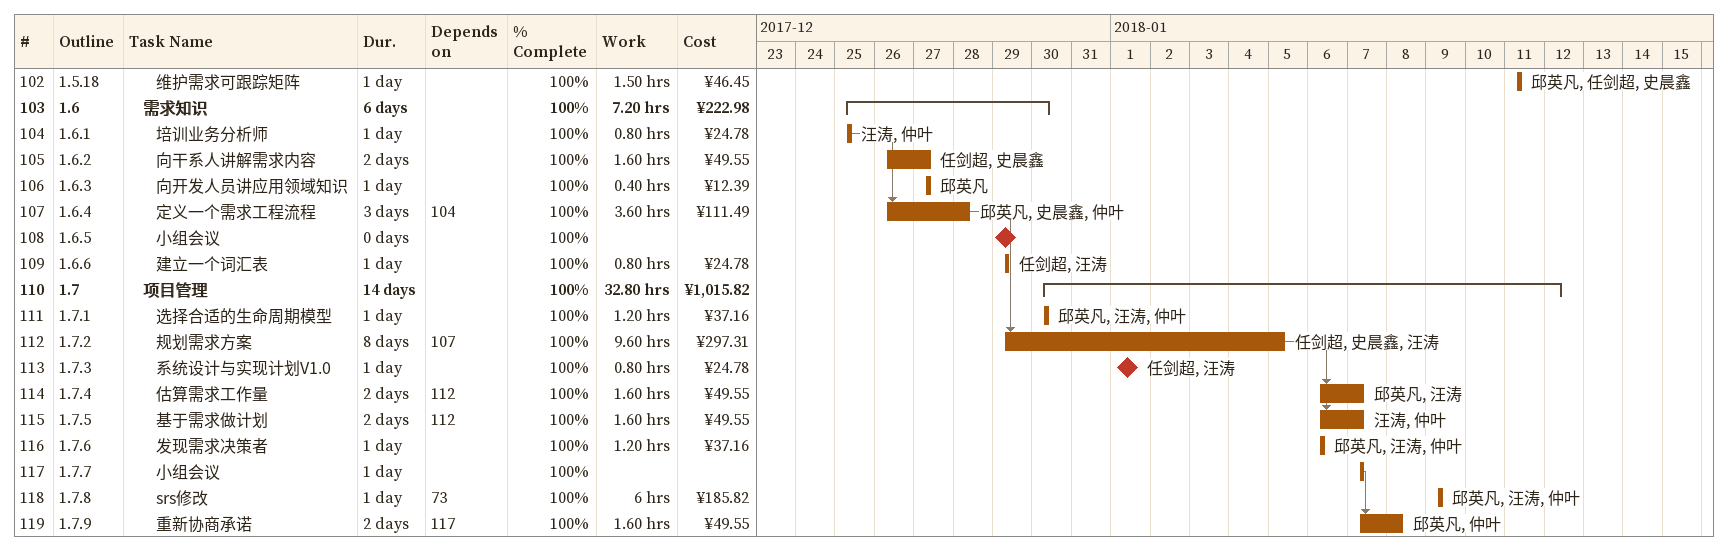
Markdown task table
| ID | WBS | Task | Duration | Start | Finish | Predecessors | Resources | % complete | Work (h) | Cost (¥) |
|---|---|---|---|---|---|---|---|---|---|---|
| 102 | 1.5.18 | 维护需求可跟踪矩阵 | 1d | 2018-01-11 | 2018-01-11 |  | 邱英凡, 任剑超, 史晨鑫 | 100 | 1.50 | 46.45 |
| 103 | 1.6 | **需求知识** | 6d | 2017-12-25 | 2017-12-30 |  |  | 100 | 7.20 | 222.98 |
| 104 | 1.6.1 | 培训业务分析师 | 1d | 2017-12-25 | 2017-12-25 |  | 汪涛, 仲叶 | 100 | 0.80 | 24.78 |
| 105 | 1.6.2 | 向干系人讲解需求内容 | 2d | 2017-12-26 | 2017-12-27 |  | 任剑超, 史晨鑫 | 100 | 1.60 | 49.55 |
| 106 | 1.6.3 | 向开发人员讲应用领域知识 | 1d | 2017-12-27 | 2017-12-27 |  | 邱英凡 | 100 | 0.40 | 12.39 |
| 107 | 1.6.4 | 定义一个需求工程流程 | 3d | 2017-12-26 | 2017-12-28 | 104 | 邱英凡, 史晨鑫, 仲叶 | 100 | 3.60 | 111.49 |
| 108 | 1.6.5 | 小组会议 | 0d | 2017-12-29 | 2017-12-29 |  |  | 100 |  |  |
| 109 | 1.6.6 | 建立一个词汇表 | 1d | 2017-12-29 | 2017-12-29 |  | 任剑超, 汪涛 | 100 | 0.80 | 24.78 |
| 110 | 1.7 | **项目管理** | 14d | 2017-12-30 | 2018-01-12 |  |  | 100 | 32.80 | 1015.82 |
| 111 | 1.7.1 | 选择合适的生命周期模型 | 1d | 2017-12-30 | 2017-12-30 |  | 邱英凡, 汪涛, 仲叶 | 100 | 1.20 | 37.16 |
| 112 | 1.7.2 | 规划需求方案 | 8d | 2017-12-29 | 2018-01-05 | 107 | 任剑超, 史晨鑫, 汪涛 | 100 | 9.60 | 297.31 |
| 113 | 1.7.3 | 系统设计与实现计划V1.0 | 1d | 2018-01-01 | 2018-01-01 |  | 任剑超, 汪涛 | 100 | 0.80 | 24.78 |
| 114 | 1.7.4 | 估算需求工作量 | 2d | 2018-01-06 | 2018-01-07 | 112 | 邱英凡, 汪涛 | 100 | 1.60 | 49.55 |
| 115 | 1.7.5 | 基于需求做计划 | 2d | 2018-01-06 | 2018-01-07 | 112 | 汪涛, 仲叶 | 100 | 1.60 | 49.55 |
| 116 | 1.7.6 | 发现需求决策者 | 1d | 2018-01-06 | 2018-01-06 |  | 邱英凡, 汪涛, 仲叶 | 100 | 1.20 | 37.16 |
| 117 | 1.7.7 | 小组会议 | 1d | 2018-01-07 | 2018-01-07 |  |  | 100 |  |  |
| 118 | 1.7.8 | srs修改 | 1d | 2018-01-09 | 2018-01-09 | 73 | 邱英凡, 汪涛, 仲叶 | 100 | 6 | 185.82 |
| 119 | 1.7.9 | 重新协商承诺 | 2d | 2018-01-07 | 2018-01-08 | 117 | 邱英凡, 仲叶 | 100 | 1.60 | 49.55 |
